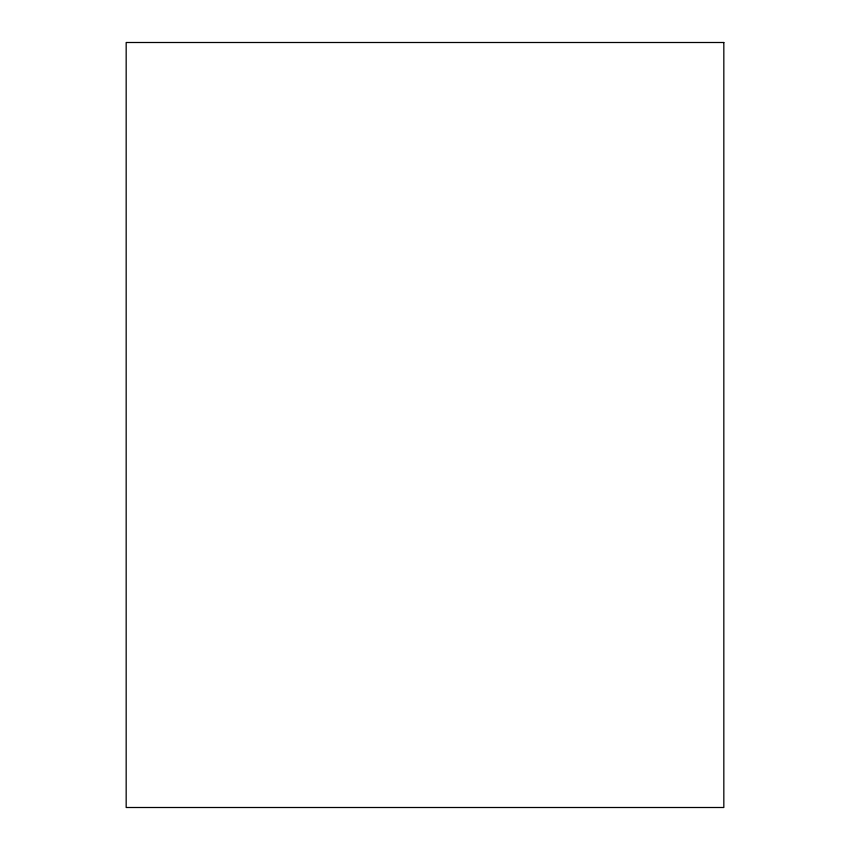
<?xml version="1.0" encoding="UTF-8"?>
<svg xmlns="http://www.w3.org/2000/svg" width="850" height="850" viewBox="0 0 850 850"><rect width="100%" height="100%" fill="white"/><g stroke="black" fill="none" stroke-linecap="round" stroke-linejoin="round"><path stroke-width="1.27" d="M723.828 42.5L126.172 42.5L126.172 807.5L723.828 807.5L723.828 42.5"/></g></svg>
